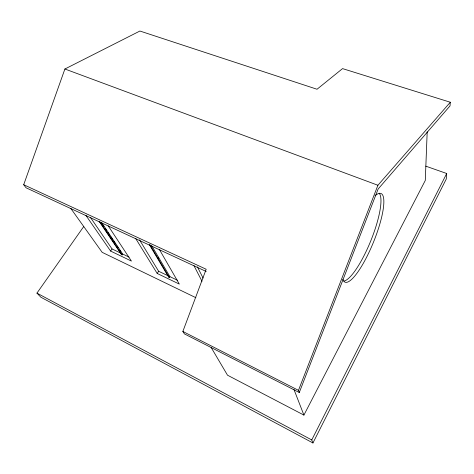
<?xml version="1.0" encoding="UTF-8"?>
<svg xmlns="http://www.w3.org/2000/svg" width="474" height="474" viewBox="0 0 474 474"><rect width="100%" height="100%" fill="white"/><g stroke="black" fill="none" stroke-linecap="round" stroke-linejoin="round"><path stroke-width="0.71" d="M427.187 131.843L425.285 180.458L303.917 415.094L227.508 375.195L211.131 347.436M450.3 102.236L450.016 105.903L378.128 189.025L299.284 392.508L184.416 333.886L182.851 331.456L206.178 269.25L23.7 184.718L64.902 69.003L139.913 31.029L317.029 89.248L342.554 68.612L450.3 102.236L377.914 185.257L298.478 390.351L299.284 392.508M425.753 166.143L446.709 173.502L446.259 179.042L312.947 442.971L40.888 297.234L36.942 293.122L83.75 226.501M312.947 442.971L311.75 439.949L446.709 173.502M149.494 244.827L168.697 277.231L169.36 277.551L169.923 276.656L151.573 245.479M159.495 249.668L179.32 284.086L157.19 273.457L158.612 271.241L139.498 239.832M99.143 221.352L121.504 254.609L122.126 254.911L122.701 254.052L101.649 222.573M108.214 225.843L131.434 261.079L110.62 251.078L112.054 248.957L90.374 217.335M64.902 69.003L377.914 185.257M206.243 271.507L26.088 187.799L23.7 184.718M112.054 248.957L120.823 253.152M122.701 254.052L129.052 257.092M158.612 271.241L167.932 275.702M169.923 276.656L177.554 280.306M195.886 297.702L102.165 252.34L70.893 208.56M182.851 331.456L298.478 390.351M36.942 293.122L311.75 439.949M86.001 215.528L110.62 251.078M99.807 221.66L122.126 254.911M102.206 224.078L103.83 226.501M105.044 228.32L106.668 230.743M107.882 232.556L109.506 234.98M110.72 236.799L112.344 239.222M113.559 241.035L115.182 243.458M116.805 245.882L118.02 247.701M119.644 250.118L120.858 251.937M135.76 238.641L157.19 273.457M149.825 244.519L169.36 277.551M158.002 257.246L158.749 258.52M193.984 265.689L202.013 281.289M197.409 266.892L203.085 278.078M294.004 389.569L303.917 415.094M375.047 195.756A47.838 11.311 -67.9 0 1 374.762 238.937A47.838 11.311 -67.9 0 1 342.815 279.198M379.141 193.185A47.761 11.465 -67.9 0 1 371.083 240.087A47.761 11.465 -67.9 0 1 343.982 281.064"/></g></svg>
